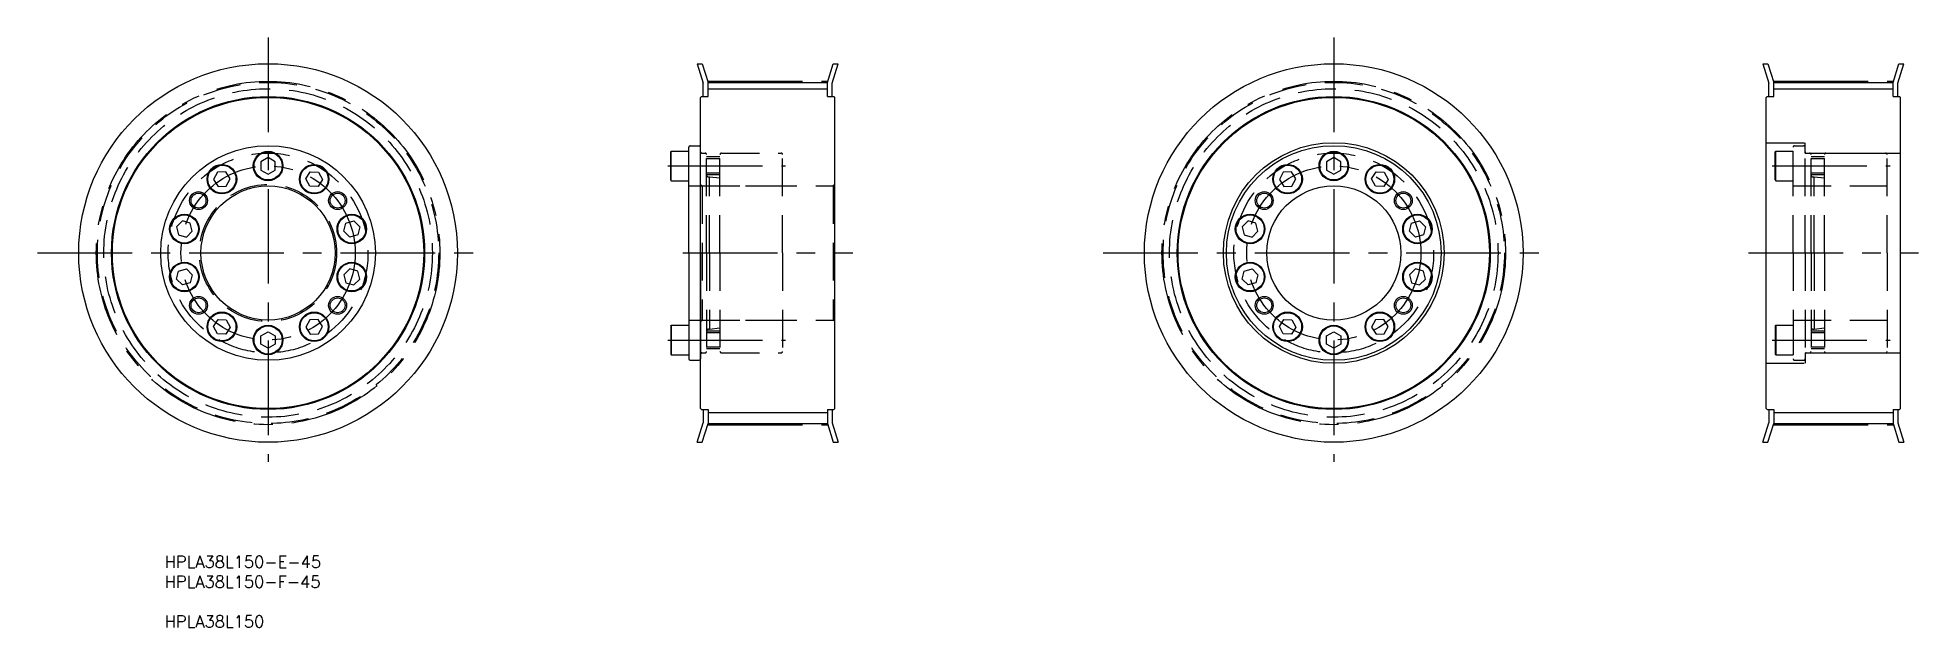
# Model space of a CAD drawing. Extents: x -28 to 603, y -23 to 174.
import ezdxf

# ---------------------------------------------------------------- set-up
doc = ezdxf.new("R2010")
doc.units = 0
doc.linetypes.add('CENTER', pattern=[50.8, 31.75, -6.35, 6.35, -6.35])
doc.linetypes.add('DASHED', pattern=[19.05, 12.7, -6.35])
doc.layers.get('0').update_dxf_attribs({"linetype": 'CONTINUOUS'})
doc.layers.add('CENTER', color=1, linetype='CENTER')
doc.styles.add('MISUMI', font='txt.shx')

# ---------------------------------------------------------------- blocks, each defined once
blk = doc.blocks.new('*U6')
at = {"color": 7, "linetype": 'CONTINUOUS', "style": 'MISUMI'}
for s, p in [('HPLA38L150-E-45', (15.05, -3.47)), ('HPLA38L150-F-45', (15.05, -10.14)), ('HPLA38L150', (15.05, -23.47))]:
    blk.add_text(s, height=4, dxfattribs=at).set_placement(p)

msp = doc.modelspace()

# ---------------------------------------------------------------- linework, layer by layer
at = {"color": 7, "linetype": 'CONTINUOUS'}
for p, q in [((193.66, 165.64), (195.32, 165.64)), ((193.66, 165.64), (195.68, 159.16)), ((195.32, 165.64), (197.28, 159.37)), ((237.28, 159.37), (239.24, 165.64)), ((238.88, 159.16), (240.89, 165.64)), ((239.24, 165.64), (240.89, 165.64)), ((551.03, 165.64), (552.69, 165.64)), ((551.03, 165.64), (553.05, 159.16)), ((552.69, 165.64), (554.65, 159.37)), ((594.65, 159.37), (596.6, 165.64)), ((596.25, 159.16), (598.26, 165.64)), ((596.6, 165.64), (598.26, 165.64)), ((195.68, 154.64), (195.68, 159.16)), ((197.28, 159.37), (237.28, 159.37)), ((197.28, 154.64), (197.28, 159.37)), ((237.28, 154.64), (237.28, 159.37)), ((237.28, 157.77), (237.28, 157.77)), ((238.88, 154.64), (238.88, 159.16)), ((553.05, 154.64), (553.05, 159.16)), ((554.65, 159.37), (594.65, 159.37)), ((554.65, 154.64), (554.65, 159.37)), ((594.65, 154.64), (594.65, 159.37)), ((594.65, 157.77), (594.65, 157.77)), ((596.25, 154.64), (596.25, 159.16)), ((195.08, 154.64), (194.78, 154.34)), ((194.78, 49.94), (194.78, 154.34)), ((195.08, 154.64), (197.28, 154.64)), ((237.28, 156.97), (237.28, 156.97)), ((237.28, 154.64), (239.48, 154.64)), ((239.48, 154.64), (239.78, 154.34)), ((239.78, 49.94), (239.78, 154.34)), ((552.45, 154.64), (552.15, 154.34)), ((552.15, 49.94), (552.15, 154.34)), ((552.45, 154.64), (554.65, 154.64)), ((594.65, 156.97), (594.65, 156.97)), ((594.65, 154.64), (596.85, 154.64)), ((596.85, 154.64), (597.15, 154.34)), ((597.15, 49.94), (597.15, 154.34)), ((49.73, 134.12), (47.33, 132.73)), ((47.33, 132.73), (47.33, 129.96)), ((52.13, 132.73), (49.73, 134.12)), ((50.93, 133.42), (50.93, 133.42)), ((51.53, 133.08), (51.53, 133.08)), ((52.13, 129.96), (52.13, 132.73)), ((184.78, 136.05), (184.92, 136.29)), ((184.78, 126.64), (184.78, 136.05)), ((184.92, 136.29), (190.78, 136.29)), ((184.92, 126.39), (184.92, 136.29)), ((190.78, 102.14), (190.78, 137.64)), ((190.78, 126.39), (190.78, 136.29)), ((190.78, 128.34), (190.78, 134.34)), ((191.28, 138.14), (194.28, 138.14)), ((194.78, 102.14), (194.78, 137.64)), ((407.1, 134.12), (404.7, 132.73)), ((404.7, 132.73), (404.7, 129.96)), ((409.5, 132.73), (407.1, 134.12)), ((408.3, 133.42), (408.3, 133.42)), ((408.9, 133.08), (408.9, 133.08)), ((409.5, 129.96), (409.5, 132.73)), ((32.79, 129.26), (31.48, 126.81)), ((31.48, 126.81), (32.95, 124.46)), ((35.56, 129.35), (32.79, 129.26)), ((37.02, 127), (35.56, 129.35)), ((35.72, 124.56), (37.02, 127)), ((47.33, 129.96), (49.73, 128.57)), ((49.73, 128.57), (52.13, 129.96)), ((62.43, 127), (63.9, 129.35)), ((63.73, 124.56), (62.43, 127)), ((63.9, 129.35), (66.67, 129.26)), ((67.97, 126.81), (66.5, 124.46)), ((66.67, 129.26), (67.97, 126.81)), ((184.78, 126.64), (184.92, 126.39)), ((184.92, 126.39), (190.78, 126.39)), ((390.15, 129.26), (388.85, 126.81)), ((388.85, 126.81), (390.32, 124.46)), ((392.92, 129.35), (390.15, 129.26)), ((394.39, 127), (392.92, 129.35)), ((393.09, 124.56), (394.39, 127)), ((404.7, 129.96), (407.1, 128.57)), ((407.1, 128.57), (409.5, 129.96)), ((419.8, 127), (421.27, 129.35)), ((421.1, 124.56), (419.8, 127)), ((421.27, 129.35), (424.04, 129.26)), ((425.34, 126.81), (423.87, 124.46)), ((424.04, 129.26), (425.34, 126.81)), ((32.95, 124.46), (35.72, 124.56)), ((66.5, 124.46), (63.73, 124.56)), ((390.32, 124.46), (393.09, 124.56)), ((423.87, 124.46), (421.1, 124.56)), ((20.99, 112.88), (19, 110.96)), ((19, 110.96), (19.67, 108.27)), ((19.67, 108.27), (22.33, 107.5)), ((23.65, 112.12), (20.99, 112.88)), ((22.33, 107.5), (24.32, 109.43)), ((24.32, 109.43), (23.65, 112.12)), ((75.13, 109.43), (75.8, 112.12)), ((77.13, 107.5), (75.13, 109.43)), ((75.8, 112.12), (78.47, 112.88)), ((79.79, 108.27), (77.13, 107.5)), ((78.47, 112.88), (80.46, 110.96)), ((80.46, 110.96), (79.79, 108.27)), ((378.36, 112.88), (376.36, 110.96)), ((376.36, 110.96), (377.03, 108.27)), ((377.03, 108.27), (379.7, 107.5)), ((381.02, 112.12), (378.36, 112.88)), ((379.7, 107.5), (381.69, 109.43)), ((381.69, 109.43), (381.02, 112.12)), ((432.5, 109.43), (433.17, 112.12)), ((434.49, 107.5), (432.5, 109.43)), ((433.17, 112.12), (435.84, 112.88)), ((437.16, 108.27), (434.49, 107.5)), ((435.84, 112.88), (437.83, 110.96)), ((437.83, 110.96), (437.16, 108.27)), ((190.78, 102.14), (190.78, 66.64)), ((194.78, 102.14), (194.78, 66.64)), ((19, 93.33), (19.67, 96.02)), ((19.67, 96.02), (22.33, 96.78)), ((22.33, 96.78), (24.32, 94.86)), ((24.32, 94.86), (23.65, 92.17)), ((77.13, 96.78), (75.13, 94.86)), ((75.13, 94.86), (75.8, 92.17)), ((79.79, 96.02), (77.13, 96.78)), ((80.46, 93.33), (79.79, 96.02)), ((376.36, 93.33), (377.03, 96.02)), ((377.03, 96.02), (379.7, 96.78)), ((379.7, 96.78), (381.69, 94.86)), ((381.69, 94.86), (381.02, 92.17)), ((434.49, 96.78), (432.5, 94.86)), ((432.5, 94.86), (433.17, 92.17)), ((437.16, 96.02), (434.49, 96.78)), ((437.83, 93.33), (437.16, 96.02)), ((20.99, 91.41), (19, 93.33)), ((23.65, 92.17), (20.99, 91.41)), ((75.8, 92.17), (78.47, 91.41)), ((78.47, 91.41), (80.46, 93.33)), ((378.36, 91.41), (376.36, 93.33)), ((381.02, 92.17), (378.36, 91.41)), ((433.17, 92.17), (435.84, 91.41)), ((435.84, 91.41), (437.83, 93.33)), ((31.48, 77.48), (32.95, 79.83)), ((32.79, 75.03), (31.48, 77.48)), ((32.95, 79.83), (35.72, 79.73)), ((37.02, 77.28), (35.56, 74.93)), ((35.72, 79.73), (37.02, 77.28)), ((47.33, 74.33), (49.73, 75.72)), ((49.73, 75.72), (52.13, 74.33)), ((63.73, 79.73), (62.43, 77.28)), ((62.43, 77.28), (63.9, 74.93)), ((66.5, 79.83), (63.73, 79.73)), ((67.97, 77.48), (66.5, 79.83)), ((66.67, 75.03), (67.97, 77.48)), ((184.78, 77.65), (184.92, 77.89)), ((184.78, 77.65), (184.78, 68.24)), ((184.92, 77.89), (190.78, 77.89)), ((184.92, 77.89), (184.92, 67.99)), ((190.78, 77.89), (190.78, 67.99)), ((190.78, 75.94), (190.78, 69.94)), ((388.85, 77.48), (390.32, 79.83)), ((390.15, 75.03), (388.85, 77.48)), ((390.32, 79.83), (393.09, 79.73)), ((394.39, 77.28), (392.92, 74.93)), ((393.09, 79.73), (394.39, 77.28)), ((404.7, 74.33), (407.1, 75.72)), ((407.1, 75.72), (409.5, 74.33)), ((421.1, 79.73), (419.8, 77.28)), ((419.8, 77.28), (421.27, 74.93)), ((423.87, 79.83), (421.1, 79.73)), ((425.34, 77.48), (423.87, 79.83)), ((424.04, 75.03), (425.34, 77.48)), ((35.56, 74.93), (32.79, 75.03)), ((47.33, 71.56), (47.33, 74.33)), ((49.73, 70.17), (47.33, 71.56)), ((52.13, 71.56), (49.73, 70.17)), ((52.13, 74.33), (52.13, 71.56)), ((63.9, 74.93), (66.67, 75.03)), ((392.92, 74.93), (390.15, 75.03)), ((404.7, 71.56), (404.7, 74.33)), ((407.1, 70.17), (404.7, 71.56)), ((409.5, 71.56), (407.1, 70.17)), ((409.5, 74.33), (409.5, 71.56)), ((421.27, 74.93), (424.04, 75.03)), ((184.78, 68.24), (184.92, 67.99)), ((184.92, 67.99), (190.78, 67.99)), ((191.28, 66.14), (194.28, 66.14)), ((193.66, 38.64), (195.68, 45.13)), ((195.08, 49.64), (194.78, 49.94)), ((195.08, 49.64), (197.28, 49.64)), ((195.32, 38.64), (197.28, 44.92)), ((195.68, 49.64), (195.68, 45.13)), ((197.28, 49.64), (197.28, 44.92)), ((197.28, 44.92), (237.28, 44.92)), ((237.28, 49.64), (237.28, 44.92)), ((237.28, 49.64), (239.48, 49.64)), ((237.28, 44.92), (239.24, 38.64)), ((238.88, 49.64), (238.88, 45.13)), ((238.88, 45.13), (240.89, 38.64)), ((239.48, 49.64), (239.78, 49.94)), ((551.03, 38.64), (553.05, 45.13)), ((552.45, 49.64), (552.15, 49.94)), ((552.45, 49.64), (554.65, 49.64)), ((552.69, 38.64), (554.65, 44.92)), ((553.05, 49.64), (553.05, 45.13)), ((554.65, 49.64), (554.65, 44.92)), ((554.65, 44.92), (594.65, 44.92)), ((594.65, 49.64), (594.65, 44.92)), ((594.65, 49.64), (596.85, 49.64)), ((594.65, 44.92), (596.6, 38.64)), ((596.25, 49.64), (596.25, 45.13)), ((596.25, 45.13), (598.26, 38.64)), ((596.85, 49.64), (597.15, 49.94)), ((193.66, 38.64), (195.32, 38.64)), ((239.24, 38.64), (240.89, 38.64)), ((551.03, 38.64), (552.69, 38.64)), ((596.6, 38.64), (598.26, 38.64))]:
    msp.add_line(p, q, dxfattribs=at)
at = {"color": 3, "linetype": 'CONTINUOUS'}
for p, q in [((197.28, 157.24), (237.28, 157.24)), ((554.65, 157.24), (594.65, 157.24)), ((197.28, 48.58), (237.28, 48.58)), ((554.65, 48.58), (594.65, 48.58))]:
    msp.add_line(p, q, dxfattribs=at)
at = {"color": 3, "linetype": 'DASHED'}
for p, q in [((552.15, 139.14), (565.15, 139.14)), ((565.15, 135.64), (565.15, 139.14)), ((195.19, 135.64), (196.28, 135.64)), ((196.78, 102.14), (196.78, 135.14)), ((201.28, 134.34), (196.78, 134.34)), ((201.28, 133.74), (196.78, 133.74)), ((201.28, 102.14), (201.28, 135.14)), ((201.78, 135.64), (221.78, 135.64)), ((222.28, 102.14), (222.28, 135.14)), ((555.15, 136.05), (555.29, 136.29)), ((555.15, 126.64), (555.15, 136.05)), ((555.29, 136.29), (561.15, 136.29)), ((555.29, 126.39), (555.29, 136.29)), ((561.15, 102.14), (561.15, 137.64)), ((561.15, 126.39), (561.15, 136.29)), ((561.15, 128.34), (561.15, 134.34)), ((561.65, 138.14), (564.65, 138.14)), ((565.15, 102.14), (565.15, 137.64)), ((565.15, 135.64), (597.15, 135.64)), ((565.56, 135.64), (566.65, 135.64)), ((567.15, 102.14), (567.15, 135.14)), ((571.65, 134.34), (567.15, 134.34)), ((571.65, 133.74), (567.15, 133.74)), ((571.65, 102.14), (571.65, 135.14)), ((572.15, 135.64), (592.15, 135.64)), ((592.65, 102.14), (592.65, 135.14)), ((201.28, 128.94), (196.78, 128.94)), ((201.28, 128.34), (196.78, 128.34)), ((197.38, 127.7), (197.78, 127.7)), ((197.78, 102.14), (197.78, 127.7)), ((197.78, 127.7), (201.28, 127.31)), ((555.15, 126.64), (555.29, 126.39)), ((555.29, 126.39), (561.15, 126.39)), ((571.65, 128.94), (567.15, 128.94)), ((571.65, 128.34), (567.15, 128.34)), ((567.75, 127.7), (568.15, 127.7)), ((568.15, 102.14), (568.15, 127.7)), ((568.15, 127.7), (571.65, 127.31)), ((190.78, 124.64), (222.28, 124.64)), ((194.78, 125.14), (195.28, 124.64)), ((195.28, 124.64), (195.28, 79.64)), ((195.28, 124.64), (239.28, 124.64)), ((239.78, 125.14), (239.28, 124.64)), ((239.28, 124.64), (239.28, 79.64)), ((561.15, 124.64), (592.65, 124.64)), ((196.78, 102.14), (196.78, 69.14)), ((197.78, 102.14), (197.78, 76.59)), ((201.28, 102.14), (201.28, 69.14)), ((222.28, 102.14), (222.28, 69.14)), ((561.15, 102.14), (561.15, 66.64)), ((565.15, 102.14), (565.15, 66.64)), ((567.15, 102.14), (567.15, 69.14)), ((568.15, 102.14), (568.15, 76.59)), ((571.65, 102.14), (571.65, 69.14)), ((592.65, 102.14), (592.65, 69.14)), ((190.78, 79.64), (222.28, 79.64)), ((194.78, 79.14), (195.28, 79.64)), ((195.28, 79.64), (239.28, 79.64)), ((201.28, 75.94), (196.78, 75.94)), ((197.38, 76.59), (197.78, 76.59)), ((197.78, 76.59), (201.28, 76.98)), ((239.78, 79.14), (239.28, 79.64)), ((555.15, 77.65), (555.29, 77.89)), ((555.15, 77.65), (555.15, 68.24)), ((555.29, 77.89), (561.15, 77.89)), ((555.29, 77.89), (555.29, 67.99)), ((561.15, 79.64), (592.65, 79.64)), ((561.15, 77.89), (561.15, 67.99)), ((561.15, 75.94), (561.15, 69.94)), ((571.65, 75.94), (567.15, 75.94)), ((567.75, 76.59), (568.15, 76.59)), ((568.15, 76.59), (571.65, 76.98)), ((201.28, 75.34), (196.78, 75.34)), ((201.28, 70.54), (196.78, 70.54)), ((201.28, 69.94), (196.78, 69.94)), ((571.65, 75.34), (567.15, 75.34)), ((571.65, 70.54), (567.15, 70.54)), ((571.65, 69.94), (567.15, 69.94)), ((195.19, 68.64), (196.28, 68.64)), ((201.78, 68.64), (221.78, 68.64)), ((552.15, 65.14), (565.15, 65.14)), ((555.15, 68.24), (555.29, 67.99)), ((555.29, 67.99), (561.15, 67.99)), ((561.65, 66.14), (564.65, 66.14)), ((565.15, 68.64), (565.15, 65.14)), ((565.15, 68.64), (597.15, 68.64)), ((565.56, 68.64), (566.65, 68.64)), ((572.15, 68.64), (592.15, 68.64))]:
    msp.add_line(p, q, dxfattribs=at)
at = {"color": 7, "linetype": 'CONTINUOUS'}
for centre, radius in [((49.73, 102.14), 63.5), ((407.1, 102.14), 63.5), ((49.73, 102.14), 52.5), ((49.73, 102.14), 52.2), ((407.1, 102.14), 52.5), ((407.1, 102.14), 52.2), ((407.1, 102.14), 37), ((49.73, 102.14), 36), ((49.73, 131.34), 4.95), ((49.73, 131.34), 4.71), ((407.1, 102.14), 36), ((407.1, 131.34), 4.95), ((407.1, 131.34), 4.71), ((34.25, 126.91), 4.95), ((34.25, 126.91), 4.71), ((65.2, 126.91), 4.95), ((65.2, 126.91), 4.71), ((391.62, 126.91), 4.95), ((391.62, 126.91), 4.71), ((422.57, 126.91), 4.95), ((422.57, 126.91), 4.71), ((26.41, 119.72), 2.5), ((49.73, 102.14), 22.5), ((73.05, 119.72), 2.5), ((383.78, 119.72), 3), ((383.78, 119.72), 2.5), ((407.1, 102.14), 22.5), ((430.42, 119.72), 3), ((430.42, 119.72), 2.5), ((21.66, 110.19), 4.95), ((21.66, 110.19), 4.71), ((77.8, 110.19), 4.95), ((77.8, 110.19), 4.71), ((379.03, 110.19), 4.95), ((379.03, 110.19), 4.71), ((435.16, 110.19), 4.95), ((435.16, 110.19), 4.71), ((21.66, 94.1), 4.95), ((21.66, 94.1), 4.71), ((77.8, 94.1), 4.95), ((77.8, 94.1), 4.71), ((379.03, 94.1), 4.95), ((379.03, 94.1), 4.71), ((435.16, 94.1), 4.95), ((435.16, 94.1), 4.71), ((26.41, 84.57), 2.5), ((34.25, 77.38), 4.95), ((34.25, 77.38), 4.71), ((65.2, 77.38), 4.95), ((65.2, 77.38), 4.71), ((73.05, 84.57), 2.5), ((383.78, 84.57), 3), ((383.78, 84.57), 2.5), ((391.62, 77.38), 4.95), ((391.62, 77.38), 4.71), ((422.57, 77.38), 4.95), ((422.57, 77.38), 4.71), ((430.42, 84.57), 3), ((430.42, 84.57), 2.5), ((49.73, 72.94), 4.95), ((49.73, 72.94), 4.71), ((407.1, 72.94), 4.95), ((407.1, 72.94), 4.71)]:
    msp.add_circle(centre, radius, dxfattribs=at)
at = {"color": 3, "linetype": 'DASHED'}
for centre, radius in [((49.73, 102.14), 57.22), ((407.1, 102.14), 57.22), ((49.73, 102.14), 55.09), ((407.1, 102.14), 55.09), ((49.73, 102.14), 33.5), ((407.1, 102.14), 33.5), ((49.73, 102.14), 23)]:
    msp.add_circle(centre, radius, dxfattribs=at)
at = {"color": 3}
for centre in [(26.41, 119.72), (73.05, 119.72), (26.41, 84.57), (73.05, 84.57)]:
    msp.add_circle(centre, 3, dxfattribs=at)
at = {"color": 7, "linetype": 'CONTINUOUS'}
for centre, start, end in [((191.28, 137.64), 90, 180), ((194.28, 137.64), 0, 90), ((191.28, 66.64), 180, 270), ((194.28, 66.64), 270, 0)]:
    msp.add_arc(centre, 0.5, start, end, dxfattribs=at)
at = {"color": 3, "linetype": 'DASHED'}
for centre, radius, start, end in [((195.19, 136.05), 0.41, 180, 270), ((196.28, 135.14), 0.5, 0, 90), ((201.78, 135.14), 0.5, 90, 180), ((221.78, 135.14), 0.5, 0, 90), ((561.65, 137.64), 0.5, 90, 180), ((564.65, 137.64), 0.5, 0, 90), ((565.56, 136.05), 0.41, 180, 270), ((566.65, 135.14), 0.5, 0, 90), ((572.15, 135.14), 0.5, 90, 180), ((592.15, 135.14), 0.5, 0, 90), ((197.38, 128.3), 0.6, 180, 270), ((567.75, 128.3), 0.6, 180, 270), ((197.38, 75.99), 0.6, 90, 180), ((567.75, 75.99), 0.6, 90, 180), ((195.19, 68.23), 0.41, 90, 180), ((196.28, 69.14), 0.5, 270, 0), ((201.78, 69.14), 0.5, 180, 270), ((221.78, 69.14), 0.5, 270, 0), ((561.65, 66.64), 0.5, 180, 270), ((564.65, 66.64), 0.5, 270, 0), ((565.56, 68.23), 0.41, 90, 180), ((566.65, 69.14), 0.5, 270, 0), ((572.15, 69.14), 0.5, 180, 270), ((592.15, 69.14), 0.5, 270, 0)]:
    msp.add_arc(centre, radius, start, end, dxfattribs=at)
at = {"layer": 'CENTER', "color": 1, "linetype": 'CENTER'}
for p, q in [((49.73, 174.4), (49.73, 32.02)), ((407.1, 174.4), (407.1, 32.02)), ((197.18, 159.75), (237.38, 159.75)), ((554.54, 159.75), (594.75, 159.75)), ((183.78, 131.34), (223.28, 131.34)), ((554.15, 131.34), (593.65, 131.34)), ((-27.55, 102.14), (122.32, 102.14)), ((188.78, 102.14), (245.78, 102.14)), ((329.82, 102.14), (479.69, 102.14)), ((546.15, 102.14), (603.15, 102.14)), ((183.78, 72.94), (223.28, 72.94)), ((554.15, 72.94), (593.65, 72.94)), ((197.18, 44.54), (237.38, 44.54)), ((554.54, 44.54), (594.75, 44.54))]:
    msp.add_line(p, q, dxfattribs=at)
for centre, radius in [((49.73, 102.14), 57.6), ((407.1, 102.14), 57.6), ((49.73, 102.14), 29.2), ((407.1, 102.14), 29.2)]:
    msp.add_circle(centre, radius, dxfattribs=at)

# ---------------------------------------------------------------- block references
at = {"color": 7, "linetype": 'CONTINUOUS'}
msp.add_blockref('*U6', (0, 0), dxfattribs=at)

doc.saveas('drawing.dxf')
